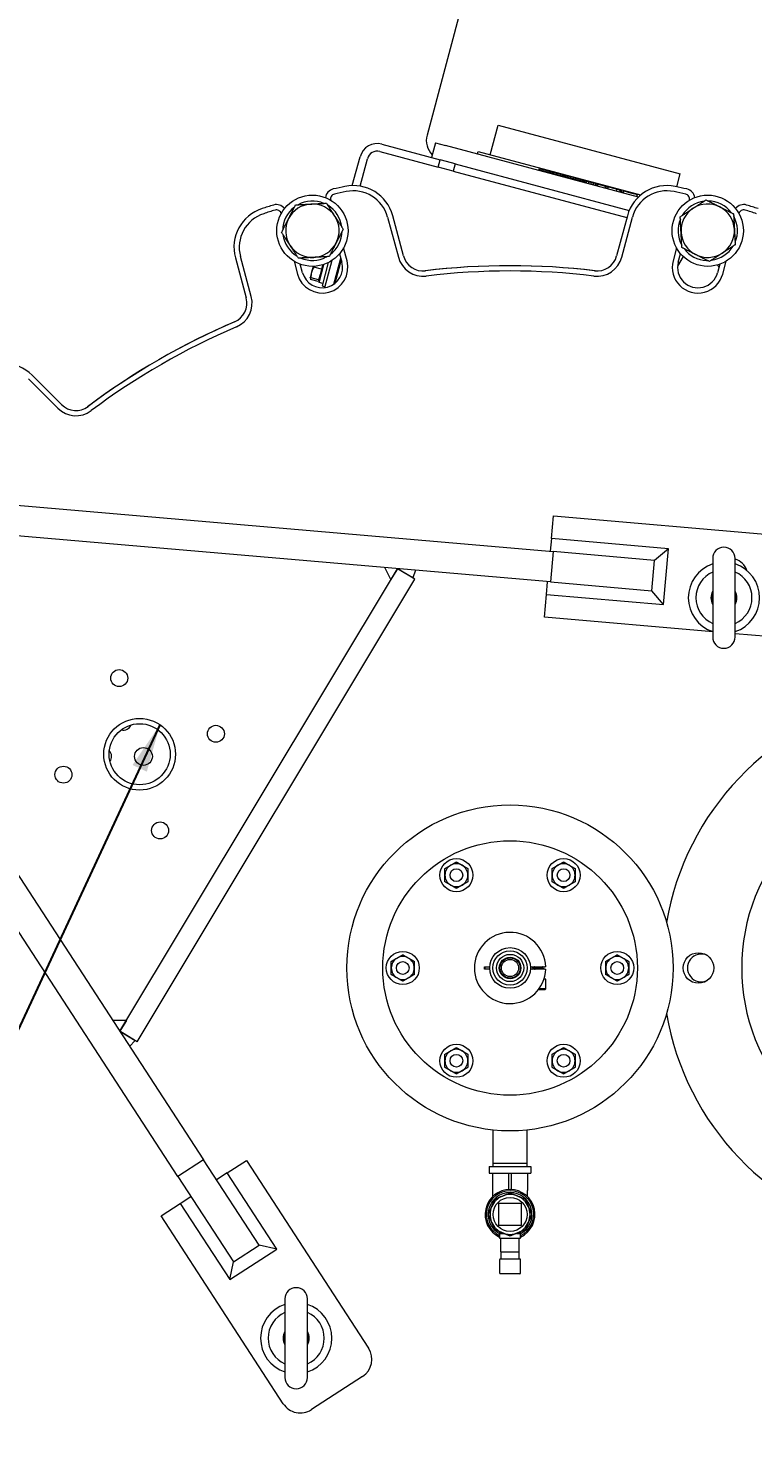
# Model space of a CAD drawing. Header units: inches. Extents: x 15 to 402, y 6 to 258.
# Drawn here: x 67.79 to 85.57, y 188.61 to 223.42 of the extents above; entities that cross this region are included whole.
import ezdxf

# ---------------------------------------------------------------- set-up
doc = ezdxf.new("R2010")
doc.units = ezdxf.units.IN
doc.header["$LTSCALE"] = 12
doc.header["$MEASUREMENT"] = 0
for name, color, linetype, lineweight in [('Dimension (ANSI)', 7, 'Continuous', 25), ('Symbol (ANSI)', 7, 'Continuous', 25), ('Visible', 7, 'Continuous', 18)]:
    doc.layers.add(name, color=color, linetype=linetype, lineweight=lineweight)
doc.styles.add('MEMCOR Medium', font='arial.ttf')
doc.dimstyles.new('Default (ANSI)', dxfattribs={"dimscale": 12, "dimtxt": 0.15, "dimasz": 0.098425, "dimexe": 0.125, "dimexo": 0.0625, "dimgap": 0.031496, "dimtad": 0, "dimtih": 1, "dimtoh": 1, "dimdec": 4, "dimrnd": 1e-08, "dimzin": 3, "dimdsep": 46, "dimlunit": 5, "dimtxsty": 'MEMCOR Medium', "dimcen": 0.09, "dimdle": 0.393701, "dimclrd": 256, "dimclre": 256, "dimclrt": 256, "dimadec": 0, "dimazin": 1, "dimtfac": 0.8, "dimtofl": 0, "dimtmove": 0, "dimatfit": 3, "dimfxl": 1, "dimfrac": 1, "dimtolj": 1, "dimtzin": 4, "dimlwd": -1, "dimlwe": -1, "dimarcsym": 0})
doc.dimstyles.new('Default (ANSI)$7', dxfattribs={"dimscale": 12, "dimtxt": 0.15, "dimasz": 0.098425, "dimexe": 0.125, "dimexo": 0.0625, "dimgap": 0.031496, "dimtad": 0, "dimtih": 1, "dimtoh": 1, "dimdec": 4, "dimrnd": 1e-08, "dimzin": 3, "dimdsep": 46, "dimlunit": 5, "dimtxsty": 'MEMCOR Medium', "dimcen": 0.09, "dimdle": 0.393701, "dimclrd": 256, "dimclre": 256, "dimclrt": 256, "dimadec": 0, "dimazin": 1, "dimtfac": 0.8, "dimtofl": 0, "dimtmove": 0, "dimatfit": 3, "dimfxl": 1, "dimfrac": 1, "dimtolj": 1, "dimtzin": 4, "dimlwd": -1, "dimlwe": -1, "dimarcsym": 0})

# ---------------------------------------------------------------- blocks, each defined once
blk = doc.blocks.new('*D25')
at = {"layer": 'Defpoints', "color": 0, "transparency": 16777216}
for p in [(86.719, 242.894), (62.656, 210.942)]:
    blk.add_point(p, dxfattribs=at)
at = {"layer": 'Dimension (ANSI)', "transparency": 16777216}
for p, q in [((91.29, 248.964), (87.429, 243.838)), ((92.877, 248.964), (91.29, 248.964))]:
    blk.add_line(p, q, dxfattribs=at)
blk.add_solid([(87.272, 243.956), (87.587, 243.719), (86.719, 242.894)], dxfattribs=at)
at = {"layer": 'Dimension (ANSI)', "transparency": 16777216, "char_height": 1.8, "attachment_point": 4, "style": 'MEMCOR Medium'}
for s, insert in [('\\A1; \\fArial|b0|i0;R40 in', (108.755, 250.261)), ('\\A1;[R1016.0 mm]{\\P\\fArial|b0|i0;RADIAL CLEARANCE REQUIRED}', (93.255, 246.096))]:
    blk.add_mtext(s, dxfattribs=dict(at, insert=insert))

msp = doc.modelspace()

# ---------------------------------------------------------------- linework, layer by layer
at = {"layer": 'Visible'}
for p, q in [((79.26109, 227.07812), (77.57877, 220.7996)), ((79.13225, 220.31864), (79.32637, 221.04308)), ((79.32637, 221.04308), (83.79377, 219.84605)), ((76.42214, 220.39776), (77.85495, 220.01384)), ((76.47067, 220.57888), (77.90348, 220.19495)), ((77.78789, 220.61415), (77.69084, 220.25193)), ((77.78789, 220.61415), (78.02938, 220.54945)), ((82.76777, 219.2798), (78.02938, 220.54945)), ((78.81422, 220.33915), (78.8304, 220.39952)), ((78.8304, 220.39952), (82.82323, 219.32965)), ((75.74505, 219.56119), (75.93484, 220.26952)), ((75.93559, 219.54786), (76.11596, 220.22099)), ((77.85495, 220.01384), (77.90348, 220.19495)), ((77.93232, 220.18723), (77.90348, 220.19495)), ((78.27053, 220.0966), (77.93232, 220.18723)), ((78.27053, 220.0966), (78.222, 219.91549)), ((78.27053, 220.0966), (82.54285, 218.95184)), ((78.222, 219.91549), (77.85495, 220.01384)), ((78.222, 219.91549), (82.48498, 218.77323)), ((80.32348, 219.93475), (80.32672, 219.94682)), ((80.32672, 219.94682), (80.33642, 219.98304)), ((81.4946, 219.63389), (80.32672, 219.94682)), ((80.33642, 219.98304), (80.59123, 219.91477)), ((80.58152, 219.87855), (80.59123, 219.91477)), ((80.60273, 219.87286), (80.61243, 219.90909)), ((80.61243, 219.90909), (80.68177, 219.89051)), ((80.67206, 219.85429), (80.68177, 219.89051)), ((80.68177, 219.89051), (80.7783, 219.86464)), ((80.76859, 219.82842), (80.7783, 219.86464)), ((80.7783, 219.86464), (80.8714, 219.8397)), ((80.8617, 219.80347), (80.8714, 219.8397)), ((80.90421, 219.79208), (80.91392, 219.8283)), ((80.91392, 219.8283), (81.11825, 219.77355)), ((81.10855, 219.73733), (81.11825, 219.77355)), ((81.15793, 219.7241), (81.16763, 219.76032)), ((81.16763, 219.76032), (81.24358, 219.73997)), ((81.23388, 219.70375), (81.24358, 219.73997)), ((81.24358, 219.73997), (81.2943, 219.72638)), ((81.2943, 219.72638), (81.34501, 219.71279)), ((81.33531, 219.67657), (81.34501, 219.71279)), ((81.34501, 219.71279), (81.42097, 219.69244)), ((81.41126, 219.65622), (81.42097, 219.69244)), ((81.43418, 219.65008), (81.44388, 219.6863)), ((81.44388, 219.6863), (81.50431, 219.67011)), ((83.70952, 219.53159), (83.79377, 219.84605)), ((81.49137, 219.62181), (81.50431, 219.67011)), ((81.50431, 219.67011), (81.55663, 219.65609)), ((81.54369, 219.60779), (81.55663, 219.65609)), ((81.55663, 219.65609), (81.61412, 219.64068)), ((81.60118, 219.59239), (81.61412, 219.64068)), ((81.61412, 219.64068), (81.67067, 219.62553)), ((81.65773, 219.57724), (81.67067, 219.62553)), ((81.67067, 219.62553), (81.72323, 219.61145)), ((81.71029, 219.56315), (81.72323, 219.61145)), ((81.7682, 219.56058), (81.71352, 219.57523)), ((81.72323, 219.61145), (81.7779, 219.5968)), ((81.76496, 219.5485), (81.7779, 219.5968)), ((81.7779, 219.5968), (81.96397, 219.54694)), ((81.95103, 219.49865), (81.96397, 219.54694)), ((82.0205, 219.49297), (81.95427, 219.51072)), ((81.96397, 219.54694), (82.03021, 219.52919)), ((82.01726, 219.4809), (82.03021, 219.52919)), ((82.03021, 219.52919), (82.15388, 219.49606)), ((82.15388, 219.49606), (82.24382, 219.47196)), ((82.23088, 219.42366), (82.24382, 219.47196)), ((82.24382, 219.47196), (82.3235, 219.45061)), ((82.31056, 219.40231), (82.3235, 219.45061)), ((82.37931, 219.39683), (82.3138, 219.41438)), ((82.3235, 219.45061), (82.35766, 219.44145)), ((82.34795, 219.40523), (82.35766, 219.44145)), ((82.37608, 219.38476), (82.37931, 219.39683)), ((82.39345, 219.3801), (82.4064, 219.4284)), ((82.4064, 219.4284), (82.57406, 219.38347)), ((82.57406, 219.38347), (82.74173, 219.33854)), ((82.72879, 219.29025), (82.74173, 219.33854)), ((75.21624, 219.20185), (75.21616, 219.20213)), ((82.80247, 219.31186), (82.80507, 219.32157)), ((82.80507, 219.32157), (82.81161, 219.31982)), ((84.01823, 219.20213), (84.01816, 219.20185)), ((73.9991, 218.87602), (73.99917, 218.87574)), ((76.61122, 218.78669), (76.87523, 217.80138)), ((77.00081, 217.83503), (76.73679, 218.82034)), ((82.4976, 218.82034), (82.23359, 217.83503)), ((82.35916, 217.80138), (82.62317, 218.78669)), ((85.23522, 218.87574), (85.2353, 218.87602)), ((75.61487, 217.71414), (75.53056, 218.02878)), ((83.70383, 218.02878), (83.61952, 217.71414)), ((72.87309, 217.78506), (73.1371, 216.79976)), ((73.26267, 216.8334), (72.99866, 217.81871)), ((74.3135, 217.70267), (74.3978, 217.38803)), ((74.52337, 217.42168), (74.46775, 217.62925)), ((74.92772, 217.18316), (75.04572, 217.62356)), ((75.01741, 217.6145), (74.98898, 217.50841)), ((75.15526, 217.66918), (75.00143, 217.09508)), ((75.07369, 217.05565), (75.2534, 217.72634)), ((75.10566, 217.80726), (75.10177, 217.81323)), ((75.29028, 217.13954), (75.46227, 217.78138)), ((75.32496, 217.16576), (75.4554, 217.65258)), ((75.41343, 217.59912), (75.43923, 217.59221)), ((75.43368, 217.88807), (75.4893, 217.6805)), ((75.4554, 217.65258), (75.47609, 217.72978)), ((83.86654, 217.8182), (83.72888, 217.57977)), ((83.74509, 217.6805), (83.80071, 217.88807)), ((84.44216, 217.72328), (84.44178, 217.73039)), ((84.76664, 217.62925), (84.71102, 217.42168)), ((84.83659, 217.38803), (84.9209, 217.70267)), ((74.74271, 217.43159), (74.70827, 217.30304)), ((74.70827, 217.30304), (74.70831, 217.30289)), ((74.70831, 217.30289), (74.72073, 217.25652)), ((74.90759, 217.20464), (74.72126, 217.25457)), ((74.91758, 217.24193), (74.73125, 217.29186)), ((74.78179, 217.57743), (74.74271, 217.43159)), ((74.98898, 217.50841), (74.80266, 217.55834)), ((74.91758, 217.24193), (74.90759, 217.20464)), ((74.95328, 217.37517), (74.91758, 217.24193)), ((74.91884, 217.24662), (74.94299, 217.24015)), ((74.98898, 217.50841), (74.95328, 217.37517)), ((75.31637, 217.2369), (75.34217, 217.22999)), ((75.01852, 217.15883), (74.92772, 217.18316)), ((75.00143, 217.09508), (75.07871, 217.07437)), ((67.79216, 214.81274), (68.51346, 214.09144)), ((68.60538, 214.18336), (67.88408, 214.90466)), ((64.98509, 211.93283), (80.67437, 210.57128)), ((80.63165, 210.88866), (80.68028, 211.44905)), ((80.68028, 211.44905), (86.15969, 210.97354)), ((80.60952, 209.82408), (65.17753, 211.16331)), ((80.63165, 210.88866), (80.60463, 210.57733)), ((83.50335, 210.63944), (80.63165, 210.88866)), ((83.50335, 210.63944), (83.16501, 210.35513)), ((83.38447, 209.26959), (83.50335, 210.63944)), ((80.67437, 210.57128), (80.60952, 209.82408)), ((83.16501, 210.35513), (80.67437, 210.57128)), ((83.10016, 209.60794), (83.16501, 210.35513)), ((84.59161, 210.40099), (84.59161, 208.47185)), ((85.14279, 208.47185), (85.14279, 210.40099)), ((70.03725, 198.78789), (76.85348, 210.15004)), ((76.69272, 209.88207), (76.54215, 210.17706)), ((76.85348, 210.15004), (76.69272, 209.88207)), ((77.2823, 209.89292), (76.85374, 210.15002)), ((77.23272, 209.92267), (76.85374, 210.15002)), ((77.29403, 210.11181), (77.23272, 209.92267)), ((70.46601, 198.53068), (77.2823, 209.89292)), ((80.51277, 209.51881), (80.53979, 209.83014)), ((80.60952, 209.82408), (83.10016, 209.60794)), ((83.38447, 209.26959), (83.10016, 209.60794)), ((80.46414, 208.95841), (80.51277, 209.51881)), ((80.51277, 209.51881), (83.38447, 209.26959)), ((84.59161, 208.60022), (80.46414, 208.95841)), ((63.64723, 208.61257), (72.09279, 195.62748)), ((85.94354, 208.4829), (85.14279, 208.55239)), ((71.46408, 195.21856), (62.87771, 208.42014)), ((78.9922, 200.31687), (78.9922, 200.36937)), ((78.9922, 200.36937), (79.11789, 200.36937)), ((79.11789, 200.31687), (78.9922, 200.31687)), ((80.11651, 200.36937), (80.46679, 200.36937)), ((80.46679, 200.31687), (80.11651, 200.31687)), ((80.1797, 200.34812), (80.1797, 200.35258)), ((80.20289, 200.36623), (80.20289, 200.36937)), ((80.20289, 200.33052), (80.20289, 200.33473)), ((80.4065, 200.34812), (80.4065, 200.35233)), ((80.4297, 200.36598), (80.4297, 200.36937)), ((80.4297, 200.33026), (80.4297, 200.33473)), ((80.4918, 200.36937), (80.46679, 200.36937)), ((80.46679, 200.31687), (80.4918, 200.31687)), ((80.4922, 200.06687), (80.44744, 200.06687)), ((80.4922, 199.82687), (80.4922, 200.06687)), ((80.31626, 199.81687), (80.4822, 199.81687)), ((80.4922, 199.82687), (80.32367, 199.82687)), ((80.4822, 199.81687), (80.4922, 199.82687)), ((70.19801, 199.05587), (69.86686, 199.04986)), ((70.19801, 199.05587), (70.03725, 198.78789)), ((70.46601, 198.53068), (70.03725, 198.78789)), ((70.03725, 198.78789), (70.41622, 198.56054)), ((70.27821, 198.41742), (70.41622, 198.56054)), ((79.19854, 195.53847), (79.19854, 196.36119)), ((80.03585, 195.53847), (80.03585, 196.36149)), ((72.09279, 195.62748), (71.46408, 195.21856)), ((73.45586, 193.53176), (72.09279, 195.62748)), ((72.67372, 195.30747), (72.41175, 195.13708)), ((72.67372, 195.30747), (73.14525, 195.61416)), ((73.88821, 193.44018), (72.67372, 195.30747)), ((73.14525, 195.61416), (76.144, 191.00357)), ((79.1046, 195.47036), (80.12979, 195.47036)), ((79.1046, 195.47036), (79.1046, 195.2995)), ((80.03585, 195.53847), (79.19854, 195.53847)), ((79.20067, 195.47036), (79.19854, 195.53847)), ((80.03372, 195.47036), (80.03585, 195.53847)), ((80.12979, 195.47036), (80.12979, 195.2995)), ((71.46408, 195.21856), (72.82714, 193.12284)), ((79.1046, 195.2995), (79.57783, 195.2995)), ((79.19003, 195.2995), (79.19003, 194.87981)), ((79.57783, 195.30101), (79.57783, 194.90049)), ((79.65657, 194.90049), (79.65657, 195.30101)), ((79.65657, 195.2995), (80.12979, 195.2995)), ((80.04436, 195.2995), (80.04436, 194.87981)), ((71.52107, 194.55778), (71.78303, 194.72816)), ((79.19003, 194.87981), (79.19003, 194.72822)), ((80.04436, 194.72822), (80.04436, 194.87981)), ((71.04953, 194.25109), (71.52107, 194.55778)), ((71.52107, 194.55778), (72.73556, 192.69049)), ((79.34161, 194.01367), (79.34161, 194.56485)), ((79.34161, 194.56485), (79.89279, 194.56485)), ((79.89279, 194.56485), (79.89279, 194.01367)), ((74.04828, 189.6405), (71.04953, 194.25109)), ((79.89279, 194.01367), (79.34161, 194.01367)), ((79.35707, 193.86664), (79.35707, 193.82376)), ((79.35707, 193.82376), (79.35707, 193.70739)), ((79.35707, 193.82376), (79.46058, 193.82376)), ((79.35707, 193.70739), (79.87733, 193.70739)), ((79.391, 193.37485), (79.391, 193.70739)), ((79.77381, 193.82376), (79.87733, 193.82376)), ((79.8434, 193.37485), (79.8434, 193.70739)), ((79.87733, 193.82376), (79.87733, 193.86664)), ((79.87733, 193.70739), (79.87733, 193.82376)), ((72.73556, 192.69049), (73.88821, 193.44018)), ((72.82714, 193.12284), (73.45586, 193.53176)), ((73.88821, 193.44018), (73.45586, 193.53176)), ((79.391, 193.37485), (79.8434, 193.37485)), ((79.391, 193.37485), (79.391, 193.19416)), ((79.8434, 193.19416), (79.8434, 193.37485)), ((72.73556, 192.69049), (72.82714, 193.12284)), ((79.35707, 193.17328), (79.35707, 192.93299)), ((79.35707, 192.93299), (79.35707, 192.85111)), ((79.85645, 193.19416), (79.37795, 193.19416)), ((79.87733, 192.93299), (79.87733, 193.17328)), ((79.87733, 192.85111), (79.87733, 192.93299)), ((79.85645, 192.83023), (79.37795, 192.83023)), ((74.09161, 192.21439), (74.09161, 190.28525)), ((74.64279, 190.28525), (74.64279, 192.21439)), ((75.99747, 190.31181), (74.74004, 189.49397))]:
    msp.add_line(p, q, dxfattribs=at)
for centre, radius in [((62.65597, 210.94167), 40), ((74.76487, 218.45226), 0.875), ((84.46953, 218.45226), 0.875), ((70.0225, 207.46462), 0.2085), ((70.5239, 205.59312), 0.88), ((70.5239, 205.59312), 0.75), ((72.3954, 206.09462), 0.2085), ((70.6172, 205.53912), 0.21875), ((68.6525, 205.09162), 0.2085), ((79.61579, 200.34312), 4.00373), ((71.0254, 203.72162), 0.2085), ((79.6172, 200.34312), 3.125), ((78.29954, 202.62293), 0.406), ((80.93204, 202.62293), 0.406), ((78.29954, 202.62293), 0.15625), ((80.93204, 202.62293), 0.15625), ((76.98329, 200.34312), 0.406), ((79.6172, 200.34312), 0.5), ((79.6172, 200.34312), 0.42), ((79.6172, 200.34312), 0.335), ((79.6172, 200.34312), 0.26562), ((79.6172, 200.34312), 0.25), ((79.6172, 200.34312), 0.21094), ((82.24829, 200.34312), 0.406), ((84.2422, 200.34312), 0.375), ((76.98329, 200.34312), 0.15625), ((82.24829, 200.34312), 0.15625), ((78.29954, 198.06331), 0.406), ((80.93204, 198.06331), 0.406), ((78.29954, 198.06331), 0.15625), ((80.93204, 198.06331), 0.15625), ((79.6172, 194.28926), 0.41865)]:
    msp.add_circle(centre, radius, dxfattribs=at)
for centre, radius, start, end in [((78.06173, 220.67019), 0.5, 165, 225), ((76.35744, 220.15628), 0.4375, 75, 165), ((76.35744, 220.15628), 0.25, 75, 165), ((75.33208, 219.23319), 0.25, 102.780972, 172.261312), ((75.33208, 219.23319), 0.12, 102.780972, 195), ((79.6172, 200.34312), 19.62, 101.921409, 102.780972), ((79.6172, 200.34312), 19.49, 101.921409, 102.780972), ((75.77087, 218.56152), 1, 15, 101.921409), ((75.77087, 218.56152), 0.87, 15, 101.921409), ((83.46353, 218.56152), 1, 78.078591, 165), ((83.46353, 218.56152), 0.87, 78.078591, 165), ((79.6172, 200.34312), 19.49, 77.219028, 78.078591), ((79.6172, 200.34312), 19.62, 77.219028, 78.078591), ((83.90232, 219.23319), 0.12, 345, 77.219028), ((83.90232, 219.23319), 0.25, 7.738688, 77.219028), ((73.83902, 218.04388), 1, 108.078591, 195), ((79.6172, 200.34312), 19.62, 107.219028, 108.078591), ((73.88319, 218.84496), 0.25, 37.738688, 107.219028), ((74.76487, 218.45226), 0.7295, 127.099296, 178.981014), ((74.76487, 218.45226), 0.656, 93.040155, 153.040155), ((74.76487, 218.45226), 0.7295, 67.099296, 118.981014), ((74.76487, 218.45226), 0.656, 33.040155, 93.040155), ((74.76487, 218.45226), 0.7295, 7.099296, 58.981014), ((84.46953, 218.45226), 0.656, 123.040155, 183.040155), ((84.46953, 218.45226), 0.7295, 97.099296, 148.981014), ((84.46953, 218.45226), 0.656, 63.040155, 123.040155), ((84.46953, 218.45226), 0.7295, 37.099296, 88.981014), ((84.46953, 218.45226), 0.656, 3.040155, 63.040155), ((85.35121, 218.84496), 0.25, 72.780972, 142.261312), ((79.6172, 200.34312), 19.62, 71.921409, 72.780972), ((73.83902, 218.04388), 0.87, 108.078591, 195), ((79.6172, 200.34312), 19.49, 107.219028, 108.078591), ((73.88319, 218.84496), 0.12, 15, 107.219028), ((74.76487, 218.45226), 0.656, 153.040155, 213.040155), ((74.76487, 218.45226), 0.656, 333.040155, 33.040155), ((84.46953, 218.45226), 0.7295, 157.099296, 208.981014), ((84.46953, 218.45226), 0.7295, 337.099296, 28.981014), ((85.35121, 218.84496), 0.12, 72.780972, 165), ((79.6172, 200.34312), 19.49, 71.921409, 72.780972), ((74.76487, 218.45226), 0.7295, 187.099296, 238.981014), ((74.76487, 218.45226), 0.7295, 307.099296, 358.981014), ((84.46953, 218.45226), 0.656, 183.040155, 243.040155), ((84.46953, 218.45226), 0.656, 303.040155, 3.040155), ((74.76487, 218.45226), 0.656, 213.040155, 273.040155), ((74.76487, 218.45226), 0.656, 273.040155, 333.040155), ((84.46953, 218.45226), 0.7295, 217.099296, 267.850081), ((84.46953, 218.45226), 0.7295, 277.099296, 328.981014), ((75.00634, 217.55109), 0.63, 195, 15), ((74.76487, 218.45226), 0.7295, 247.099296, 297.850081), ((75.00634, 217.55109), 0.5, 195, 15), ((74.76487, 218.45226), 0.7295, 297.850081, 298.981014), ((77.48377, 217.96444), 0.63, 195, 276.90325), ((77.48377, 217.96444), 0.5, 195, 276.90325), ((79.6172, 200.34312), 17.25021, 83.049065, 96.950935), ((79.6172, 200.34312), 17.25, 83.09675, 96.90325), ((81.75063, 217.96444), 0.63, 263.09675, 345), ((81.75063, 217.96444), 0.5, 263.09675, 345), ((84.22806, 217.55109), 0.63, 165, 345), ((84.22806, 217.55109), 0.5, 165, 345), ((84.46953, 218.45226), 0.656, 243.040155, 303.040155), ((84.46953, 218.45226), 0.7295, 267.850081, 268.981014), ((84.98499, 217.75541), 0.315, 207.54617, 220.535087), ((79.6172, 200.34312), 17.12, 83.09675, 96.90325), ((72.65414, 216.67035), 0.5, 293.09675, 15), ((72.65414, 216.67035), 0.63, 293.09675, 15), ((79.6172, 200.34312), 17.25021, 113.049065, 126.950935), ((79.6172, 200.34312), 17.25, 113.09675, 126.90325), ((79.6172, 200.34312), 17.12, 113.09675, 126.90325), ((67.17698, 214.19755), 1, 45, 131.921409), ((68.95893, 214.53692), 0.5, 225, 306.90325), ((68.95893, 214.53692), 0.63, 225, 306.90325), ((84.8672, 210.40099), 0.27559, 0, 180), ((85.01851, 209.96843), 0.435, 18.320445, 73.400134), ((84.8672, 209.43642), 0.875, 108.358437, 251.641563), ((84.8672, 209.43642), 0.68898, 113.578178, 246.421822), ((84.8672, 209.43642), 0.875, 288.358437, 71.641563), ((84.8672, 209.43642), 0.68898, 293.578178, 66.421822), ((84.8672, 209.43642), 0.31947, 149.616707, 210.383293), ((84.8672, 209.43642), 0.3125, 151.871172, 208.128828), ((84.8672, 209.43642), 0.31947, 329.616707, 30.383293), ((84.8672, 209.43642), 0.3125, 331.871172, 28.128828), ((84.8672, 209.43642), 0.3, 156.727362, 203.272638), ((84.8672, 209.43642), 0.3, 336.727362, 23.272638), ((84.8672, 208.47185), 0.27559, 180, 0), ((90.1172, 200.34312), 6.75, 33.69286, 170.469503), ((70.1172, 206.40512), 0.21875, 257.909376, 335.299728), ((69.6172, 205.53912), 0.21875, 324.764108, 42.052527), ((90.1172, 200.34312), 4.8125, 49.616836, 310.383164), ((78.29954, 202.62293), 0.2815, 120, 180), ((78.29954, 202.62293), 0.2815, 180, 240), ((78.29954, 202.62293), 0.2815, 60, 120), ((78.29954, 202.62293), 0.2815, 0, 60), ((78.29954, 202.62293), 0.2815, 300, 0), ((80.93204, 202.62293), 0.2815, 120, 180), ((80.93204, 202.62293), 0.2815, 180, 240), ((80.93204, 202.62293), 0.2815, 60, 120), ((80.93204, 202.62293), 0.2815, 0, 60), ((80.93204, 202.62293), 0.2815, 300, 0), ((78.29954, 202.62293), 0.2815, 240, 300), ((80.93204, 202.62293), 0.2815, 240, 300), ((79.6172, 200.34312), 0.875, 1.719131, 358.280869), ((76.98329, 200.34312), 0.2815, 120, 180), ((76.98329, 200.34312), 0.2815, 60, 120), ((76.98329, 200.34312), 0.2815, 0, 60), ((82.24829, 200.34312), 0.2815, 120, 180), ((82.24829, 200.34312), 0.2815, 60, 120), ((82.24829, 200.34312), 0.2815, 0, 60), ((84.3101, 200.34312), 0.3405, 64.269761, 295.730239), ((76.98329, 200.34312), 0.2815, 180, 240), ((76.98329, 200.34312), 0.2815, 300, 0), ((79.6172, 200.34312), 0.6225, 177.583196, 182.416804), ((79.6172, 200.34312), 0.61775, 177.564602, 182.435398), ((82.24829, 200.34312), 0.2815, 180, 240), ((82.24829, 200.34312), 0.2815, 300, 0), ((76.98329, 200.34312), 0.2815, 240, 300), ((82.24829, 200.34312), 0.2815, 240, 300), ((90.1172, 200.34312), 6.75, 189.530497, 326.30714), ((78.29954, 198.06331), 0.2815, 120, 180), ((78.29954, 198.06331), 0.2815, 60, 120), ((78.29954, 198.06331), 0.2815, 0, 60), ((80.93204, 198.06331), 0.2815, 120, 180), ((80.93204, 198.06331), 0.2815, 60, 120), ((80.93204, 198.06331), 0.2815, 0, 60), ((78.29954, 198.06331), 0.2815, 180, 240), ((78.29954, 198.06331), 0.2815, 240, 300), ((78.29954, 198.06331), 0.2815, 300, 0), ((80.93204, 198.06331), 0.2815, 180, 240), ((80.93204, 198.06331), 0.2815, 240, 300), ((80.93204, 198.06331), 0.2815, 300, 0), ((79.6172, 195.8121), 0.5126, 265.595064, 274.404936), ((79.6172, 194.28926), 0.6125, 295.131805, 244.868195), ((79.6172, 194.28926), 0.58187, 296.554878, 243.445122), ((79.6172, 194.28926), 0.53823, 298.901314, 241.098686), ((79.6172, 194.28926), 0.49, 112.5, 157.5), ((79.6172, 194.28926), 0.49, 67.5, 112.5), ((79.6172, 194.28926), 0.49, 22.5, 67.5), ((79.6172, 194.28926), 0.49, 157.5, 202.5), ((79.6172, 194.28926), 0.49, 337.5, 22.5), ((79.6172, 194.28926), 0.49, 202.5, 247.5), ((79.6172, 194.28926), 0.49, 292.5, 337.5), ((79.6172, 194.28926), 0.49, 247.5, 292.5), ((79.37795, 193.17328), 0.02088, 90, 180), ((79.85645, 193.17328), 0.02088, 0, 90), ((79.37795, 192.85111), 0.02088, 180, 270), ((79.85645, 192.85111), 0.02088, 270, 0), ((74.3672, 192.21439), 0.27559, 0, 180), ((74.3672, 191.24982), 0.875, 108.358437, 251.641563), ((74.3672, 191.24982), 0.68898, 113.578178, 246.421822), ((74.3672, 191.24982), 0.875, 288.358437, 71.641563), ((74.3672, 191.24982), 0.68898, 293.578178, 66.421822), ((74.3672, 191.24982), 0.31947, 149.616707, 210.383293), ((74.3672, 191.24982), 0.3125, 151.871172, 208.128828), ((74.3672, 191.24982), 0.3, 156.727362, 203.272638), ((74.3672, 191.24982), 0.31947, 329.616707, 30.383293), ((74.3672, 191.24982), 0.3125, 331.871172, 28.128828), ((74.3672, 191.24982), 0.3, 336.727362, 23.272638), ((75.72485, 190.73096), 0.5, 303.040155, 33.040155), ((74.3672, 190.28525), 0.27559, 180, 0), ((74.46742, 189.91312), 0.5, 213.040155, 303.040155)]:
    msp.add_arc(centre, radius, start, end, dxfattribs=at)
for points, weights in [([(74.18016, 218.74967), (74.25985, 218.90634), (74.35187, 219.08725)], [1, 1.0379548493, 1]), ([(74.35187, 219.08725), (74.55455, 219.09802), (74.73007, 219.10734)], [1, 1.0379548493, 1]), ([(74.73007, 219.10734), (74.9056, 219.11666), (75.10828, 219.12743)], [1, 1.0379548493, 1]), ([(75.10828, 219.12743), (75.21895, 218.95728), (75.31478, 218.80993)], [1, 1.0379548493, 1]), ([(83.79436, 218.79568), (83.96451, 218.90634), (84.11186, 219.00218)], [1, 1.0379548493, 1]), ([(84.11186, 219.00218), (84.25921, 219.09802), (84.42935, 219.20868)], [1, 1.0379548493, 1]), ([(84.42935, 219.20868), (84.61026, 219.11666), (84.76693, 219.03697)], [1, 1.0379548493, 1]), ([(84.76693, 219.03697), (84.92361, 218.95728), (85.10452, 218.86526)], [1, 1.0379548493, 1]), ([(74.00845, 218.41209), (74.10047, 218.593), (74.18016, 218.74967)], [1, 1.0379548493, 1]), ([(75.31478, 218.80993), (75.41062, 218.66258), (75.52128, 218.49244)], [1, 1.0379548493, 1]), ([(83.81445, 218.41747), (83.80513, 218.593), (83.79436, 218.79568)], [1, 1.0379548493, 1]), ([(85.10452, 218.86526), (85.11528, 218.66258), (85.1246, 218.48705)], [1, 1.0379548493, 1]), ([(74.21495, 218.09459), (74.11911, 218.24194), (74.00845, 218.41209)], [1, 1.0379548493, 1]), ([(75.52128, 218.49244), (75.42927, 218.31153), (75.34958, 218.15485)], [1, 1.0379548493, 1]), ([(83.83454, 218.03926), (83.82377, 218.24194), (83.81445, 218.41747)], [1, 1.0379548493, 1]), ([(85.1246, 218.48705), (85.13393, 218.31153), (85.14469, 218.10884)], [1, 1.0379548493, 1]), ([(74.42145, 217.7771), (74.31079, 217.94724), (74.21495, 218.09459)], [1, 1.0379548493, 1]), ([(75.34958, 218.15485), (75.26988, 217.99818), (75.17787, 217.81727)], [1, 1.0379548493, 1]), ([(84.17212, 217.86755), (84.01545, 217.94724), (83.83454, 218.03926)], [1, 1.0379548493, 1]), ([(85.14469, 218.10884), (84.97455, 217.99818), (84.8272, 217.90234)], [1, 1.0379548493, 1]), ([(74.79966, 217.79719), (74.62413, 217.78786), (74.42145, 217.7771)], [1, 1.0379548493, 1]), ([(75.17787, 217.81727), (74.97519, 217.80651), (74.79966, 217.79719)], [1, 1.0379548493, 1]), ([(84.5097, 217.69584), (84.32879, 217.78786), (84.17212, 217.86755)], [1, 1.0379548493, 1]), ([(84.8272, 217.90234), (84.67985, 217.80651), (84.5097, 217.69584)], [1, 1.0379548493, 1]), ([(74.73125, 217.29186), (74.70896, 217.30045), (74.70831, 217.30289)], [1, 1.03585270176, 1.00397143819]), ([(74.71409, 217.29903), (74.715, 217.27862), (74.72126, 217.25457)], [1.01894615239, 1.01820705657, 1]), ([(74.72126, 217.25457), (74.72099, 217.25555), (74.72073, 217.25652)], [1, 1.00074745865, 1.00146547735]), ([(74.74271, 217.43159), (74.72614, 217.36976), (74.73125, 217.29186)], [1, 1.0379548493, 1]), ([(74.80266, 217.55834), (74.75928, 217.49343), (74.74271, 217.43159)], [1, 1.0379548493, 1]), ([(74.80187, 217.57804), (74.8021, 217.56839), (74.80266, 217.55834)], [1.00806620258, 1.00458760551, 1]), ([(78.01804, 202.78546), (78.09347, 202.829), (78.15879, 202.86672)], [1, 1.0379548493, 1]), ([(78.01804, 202.62293), (78.01804, 202.69836), (78.01804, 202.78546)], [1, 1.0379548493, 1]), ([(78.01804, 202.46041), (78.01804, 202.5475), (78.01804, 202.62293)], [1, 1.0379548493, 1]), ([(78.15879, 202.86672), (78.22411, 202.90443), (78.29954, 202.94798)], [1, 1.0379548493, 1]), ([(78.29954, 202.94798), (78.37497, 202.90443), (78.44029, 202.86672)], [1, 1.0379548493, 1]), ([(78.44029, 202.86672), (78.50561, 202.829), (78.58104, 202.78546)], [1, 1.0379548493, 1]), ([(78.58104, 202.78546), (78.58104, 202.69836), (78.58104, 202.62293)], [1, 1.0379548493, 1]), ([(78.58104, 202.62293), (78.58104, 202.5475), (78.58104, 202.46041)], [1, 1.0379548493, 1]), ([(80.65054, 202.78546), (80.72597, 202.829), (80.79129, 202.86672)], [1, 1.0379548493, 1]), ([(80.65054, 202.62293), (80.65054, 202.69836), (80.65054, 202.78546)], [1, 1.0379548493, 1]), ([(80.65054, 202.46041), (80.65054, 202.5475), (80.65054, 202.62293)], [1, 1.0379548493, 1]), ([(80.79129, 202.86672), (80.85661, 202.90443), (80.93204, 202.94798)], [1, 1.0379548493, 1]), ([(80.93204, 202.94798), (81.00747, 202.90443), (81.07279, 202.86672)], [1, 1.0379548493, 1]), ([(81.07279, 202.86672), (81.13811, 202.829), (81.21354, 202.78546)], [1, 1.0379548493, 1]), ([(81.21354, 202.78546), (81.21354, 202.69836), (81.21354, 202.62293)], [1, 1.0379548493, 1]), ([(81.21354, 202.62293), (81.21354, 202.5475), (81.21354, 202.46041)], [1, 1.0379548493, 1]), ([(78.15879, 202.37914), (78.09347, 202.41686), (78.01804, 202.46041)], [1, 1.0379548493, 1]), ([(78.29954, 202.29788), (78.22411, 202.34143), (78.15879, 202.37914)], [1, 1.0379548493, 1]), ([(78.44029, 202.37914), (78.37497, 202.34143), (78.29954, 202.29788)], [1, 1.0379548493, 1]), ([(78.58104, 202.46041), (78.50561, 202.41686), (78.44029, 202.37914)], [1, 1.0379548493, 1]), ([(80.79129, 202.37914), (80.72597, 202.41686), (80.65054, 202.46041)], [1, 1.0379548493, 1]), ([(80.93204, 202.29788), (80.85661, 202.34143), (80.79129, 202.37914)], [1, 1.0379548493, 1]), ([(81.07279, 202.37914), (81.00747, 202.34143), (80.93204, 202.29788)], [1, 1.0379548493, 1]), ([(81.21354, 202.46041), (81.13811, 202.41686), (81.07279, 202.37914)], [1, 1.0379548493, 1]), ([(76.70179, 200.50564), (76.77722, 200.54919), (76.84254, 200.58691)], [1, 1.0379548493, 1]), ([(76.84254, 200.58691), (76.90786, 200.62462), (76.98329, 200.66817)], [1, 1.0379548493, 1]), ([(76.98329, 200.66817), (77.05872, 200.62462), (77.12404, 200.58691)], [1, 1.0379548493, 1]), ([(77.12404, 200.58691), (77.18936, 200.54919), (77.26479, 200.50564)], [1, 1.0379548493, 1]), ([(81.96679, 200.50564), (82.04222, 200.54919), (82.10754, 200.58691)], [1, 1.0379548493, 1]), ([(82.10754, 200.58691), (82.17286, 200.62462), (82.24829, 200.66817)], [1, 1.0379548493, 1]), ([(82.24829, 200.66817), (82.32372, 200.62462), (82.38904, 200.58691)], [1, 1.0379548493, 1]), ([(82.38904, 200.58691), (82.45436, 200.54919), (82.52979, 200.50564)], [1, 1.0379548493, 1]), ([(76.70179, 200.34312), (76.70179, 200.41855), (76.70179, 200.50564)], [1, 1.0379548493, 1]), ([(76.70179, 200.1806), (76.70179, 200.26769), (76.70179, 200.34312)], [1, 1.0379548493, 1]), ([(76.84254, 200.09933), (76.77722, 200.13705), (76.70179, 200.1806)], [1, 1.0379548493, 1]), ([(77.26479, 200.1806), (77.18936, 200.13705), (77.12404, 200.09933)], [1, 1.0379548493, 1]), ([(77.26479, 200.50564), (77.26479, 200.41855), (77.26479, 200.34312)], [1, 1.0379548493, 1]), ([(77.26479, 200.34312), (77.26479, 200.26769), (77.26479, 200.1806)], [1, 1.0379548493, 1]), ([(80.22028, 200.36937), (80.2058, 200.36791), (80.20335, 200.3665)], [0.971656120033, 0.947421304339, 0.983633679554]), ([(81.96679, 200.34312), (81.96679, 200.41855), (81.96679, 200.50564)], [1, 1.0379548493, 1]), ([(81.96679, 200.1806), (81.96679, 200.26769), (81.96679, 200.34312)], [1, 1.0379548493, 1]), ([(82.10754, 200.09933), (82.04222, 200.13705), (81.96679, 200.1806)], [1, 1.0379548493, 1]), ([(82.52979, 200.1806), (82.45436, 200.13705), (82.38904, 200.09933)], [1, 1.0379548493, 1]), ([(82.52979, 200.50564), (82.52979, 200.41855), (82.52979, 200.34312)], [1, 1.0379548493, 1]), ([(82.52979, 200.34312), (82.52979, 200.26769), (82.52979, 200.1806)], [1, 1.0379548493, 1]), ([(76.98329, 200.01807), (76.90786, 200.06162), (76.84254, 200.09933)], [1, 1.0379548493, 1]), ([(77.12404, 200.09933), (77.05872, 200.06162), (76.98329, 200.01807)], [1, 1.0379548493, 1]), ([(82.24829, 200.01807), (82.17286, 200.06162), (82.10754, 200.09933)], [1, 1.0379548493, 1]), ([(82.38904, 200.09933), (82.32372, 200.06162), (82.24829, 200.01807)], [1, 1.0379548493, 1]), ([(78.01804, 198.22583), (78.09347, 198.26938), (78.15879, 198.30709)], [1, 1.0379548493, 1]), ([(78.01804, 198.06331), (78.01804, 198.13873), (78.01804, 198.22583)], [1, 1.0379548493, 1]), ([(78.15879, 198.30709), (78.22411, 198.34481), (78.29954, 198.38836)], [1, 1.0379548493, 1]), ([(78.29954, 198.38836), (78.37497, 198.34481), (78.44029, 198.30709)], [1, 1.0379548493, 1]), ([(78.44029, 198.30709), (78.50561, 198.26938), (78.58104, 198.22583)], [1, 1.0379548493, 1]), ([(78.58104, 198.22583), (78.58104, 198.13873), (78.58104, 198.06331)], [1, 1.0379548493, 1]), ([(80.65054, 198.22583), (80.72597, 198.26938), (80.79129, 198.30709)], [1, 1.0379548493, 1]), ([(80.65054, 198.06331), (80.65054, 198.13873), (80.65054, 198.22583)], [1, 1.0379548493, 1]), ([(80.79129, 198.30709), (80.85661, 198.34481), (80.93204, 198.38836)], [1, 1.0379548493, 1]), ([(80.93204, 198.38836), (81.00747, 198.34481), (81.07279, 198.30709)], [1, 1.0379548493, 1]), ([(81.07279, 198.30709), (81.13811, 198.26938), (81.21354, 198.22583)], [1, 1.0379548493, 1]), ([(81.21354, 198.22583), (81.21354, 198.13873), (81.21354, 198.06331)], [1, 1.0379548493, 1]), ([(78.01804, 197.90078), (78.01804, 197.98788), (78.01804, 198.06331)], [1, 1.0379548493, 1]), ([(78.15879, 197.81952), (78.09347, 197.85723), (78.01804, 197.90078)], [1, 1.0379548493, 1]), ([(78.29954, 197.73826), (78.22411, 197.78181), (78.15879, 197.81952)], [1, 1.0379548493, 1]), ([(78.44029, 197.81952), (78.37497, 197.78181), (78.29954, 197.73826)], [1, 1.0379548493, 1]), ([(78.58104, 197.90078), (78.50561, 197.85723), (78.44029, 197.81952)], [1, 1.0379548493, 1]), ([(78.58104, 198.06331), (78.58104, 197.98788), (78.58104, 197.90078)], [1, 1.0379548493, 1]), ([(80.65054, 197.90078), (80.65054, 197.98788), (80.65054, 198.06331)], [1, 1.0379548493, 1]), ([(80.79129, 197.81952), (80.72597, 197.85723), (80.65054, 197.90078)], [1, 1.0379548493, 1]), ([(80.93204, 197.73826), (80.85661, 197.78181), (80.79129, 197.81952)], [1, 1.0379548493, 1]), ([(81.07279, 197.81952), (81.00747, 197.78181), (80.93204, 197.73826)], [1, 1.0379548493, 1]), ([(81.21354, 197.90078), (81.13811, 197.85723), (81.07279, 197.81952)], [1, 1.0379548493, 1]), ([(81.21354, 198.06331), (81.21354, 197.98788), (81.21354, 197.90078)], [1, 1.0379548493, 1]), ([(79.1645, 194.47678), (79.20179, 194.56682), (79.24217, 194.66429)], [1, 1.0562990584, 1.07162109099]), ([(79.24217, 194.66429), (79.33963, 194.70466), (79.42968, 194.74196)], [1.07162109099, 1.0562990584, 1]), ([(79.42968, 194.74196), (79.51973, 194.77926), (79.6172, 194.81963)], [1, 1.0562990584, 1.07162109099]), ([(79.6172, 194.81963), (79.71466, 194.77926), (79.80471, 194.74196)], [1.07162109099, 1.0562990584, 1]), ([(79.80471, 194.74196), (79.89476, 194.70466), (79.99223, 194.66429)], [1, 1.0562990584, 1.07162109099]), ([(79.99223, 194.66429), (80.0326, 194.56682), (80.0699, 194.47678)], [1.07162109099, 1.0562990584, 1]), ([(79.08682, 194.28926), (79.1272, 194.38673), (79.1645, 194.47678)], [1.07162109099, 1.0562990584, 1]), ([(79.1645, 194.10175), (79.1272, 194.19179), (79.08682, 194.28926)], [1, 1.0562990584, 1.07162109099]), ([(80.0699, 194.47678), (80.1072, 194.38673), (80.14757, 194.28926)], [1, 1.0562990584, 1.07162109099]), ([(80.14757, 194.28926), (80.1072, 194.19179), (80.0699, 194.10175)], [1.07162109099, 1.0562990584, 1]), ([(79.24217, 193.91423), (79.20179, 194.0117), (79.1645, 194.10175)], [1.07162109099, 1.0562990584, 1]), ([(79.42968, 193.83656), (79.33963, 193.87386), (79.24217, 193.91423)], [1, 1.0562990584, 1.07162109099]), ([(79.99223, 193.91423), (79.89476, 193.87386), (79.80471, 193.83656)], [1.07162109099, 1.0562990584, 1]), ([(80.0699, 194.10175), (80.0326, 194.0117), (79.99223, 193.91423)], [1, 1.0562990584, 1.07162109099]), ([(79.6172, 193.75889), (79.51973, 193.79926), (79.42968, 193.83656)], [1.07162109099, 1.0562990584, 1]), ([(79.80471, 193.83656), (79.71466, 193.79926), (79.6172, 193.75889)], [1, 1.0562990584, 1.07162109099])]:
    msp.add_rational_spline(points, weights, degree=2, dxfattribs=at)
for points, knots in [([(80.18006, 200.34769), (80.17945, 200.34805), (80.17961, 200.3484), (80.18246, 200.3495), (80.18762, 200.35028), (80.20355, 200.35179), (80.21399, 200.35247), (80.23938, 200.35393), (80.25421, 200.3547), (80.28549, 200.35621), (80.30158, 200.3569), (80.33396, 200.35835), (80.34993, 200.35913), (80.37852, 200.36064), (80.39098, 200.36133), (80.41169, 200.36278), (80.41958, 200.36356), (80.42791, 200.36489), (80.4297, 200.36543), (80.4297, 200.36597)], [15.66358312, 15.66358312, 15.66358312, 15.66358312, 15.7245384, 15.7245384, 15.84945258, 15.84945258, 15.97043535, 15.97043535, 16.09544626, 16.09544626, 16.21642927, 16.21642927, 16.34153563, 16.34153563, 16.46252605, 16.46252605, 16.58772652, 16.58772652, 16.68036903, 16.68036903, 16.68036903, 16.68036903]), ([(80.42739, 200.36937), (80.42508, 200.36882), (80.42105, 200.36825), (80.40797, 200.36694), (80.39788, 200.36625), (80.37306, 200.3648), (80.35841, 200.36402), (80.32735, 200.36251), (80.3113, 200.36181), (80.27879, 200.36037), (80.26265, 200.35959), (80.23361, 200.35807), (80.22088, 200.35738), (80.19948, 200.35593), (80.19119, 200.35516), (80.18181, 200.35376), (80.1797, 200.35318), (80.1797, 200.35259)], [15.959743129, 15.959743129, 15.959743129, 15.959743129, 16.051455508, 16.051455508, 16.172299271, 16.172299271, 16.297534589, 16.297534589, 16.418407361, 16.418407361, 16.543731793, 16.543731793, 16.664638444, 16.664638444, 16.790050677, 16.790050677, 16.890638956, 16.890638956, 16.890638956, 16.890638956]), ([(80.42933, 200.33515), (80.42972, 200.33492), (80.4298, 200.3347), (80.42878, 200.33374), (80.42468, 200.33296), (80.41062, 200.33144), (80.401, 200.33073), (80.37691, 200.3293), (80.36252, 200.32852), (80.33175, 200.327), (80.31576, 200.32628), (80.2831, 200.32485), (80.26676, 200.32408), (80.23716, 200.32255), (80.22408, 200.32184), (80.20181, 200.32041), (80.19302, 200.31963), (80.18227, 200.31817), (80.1797, 200.31751), (80.1797, 200.31687)], [17.85869014, 17.85869014, 17.85869014, 17.85869014, 17.89773258, 17.89773258, 18.02356555, 18.02356555, 18.14475277, 18.14475277, 18.27066658, 18.27066658, 18.39190985, 18.39190985, 18.51790352, 18.51790352, 18.63920463, 18.63920463, 18.76527725, 18.76527725, 18.8761874, 18.8761874, 18.8761874, 18.8761874]), ([(80.21631, 200.31687), (80.22143, 200.31719), (80.227, 200.3175), (80.24635, 200.31858), (80.26147, 200.31935), (80.29318, 200.32085), (80.30946, 200.32152), (80.34149, 200.323), (80.35693, 200.32377), (80.38451, 200.32526), (80.39643, 200.32594), (80.4155, 200.32742), (80.4224, 200.32819), (80.42854, 200.32939), (80.4297, 200.32982), (80.4297, 200.33026)], [13.951502526, 13.951502526, 13.951502526, 13.951502526, 14.00647243, 14.00647243, 14.130088103, 14.130088103, 14.251979298, 14.251979298, 14.375497936, 14.375497936, 14.497519908, 14.497519908, 14.62094362, 14.62094362, 14.695590563, 14.695590563, 14.695590563, 14.695590563])]:
    msp.add_open_spline(points, degree=3, knots=knots, dxfattribs=at)
for points in [[(80.18006, 200.353), (80.18783, 200.3575), (80.19559, 200.36199), (80.20335, 200.3665)], [(80.20289, 200.33447), (80.19529, 200.33888), (80.18767, 200.34329), (80.18006, 200.3477)], [(80.18006, 200.31729), (80.18783, 200.32178), (80.19559, 200.32628), (80.20335, 200.33078)], [(80.42933, 200.36556), (80.42157, 200.36106), (80.4138, 200.35656), (80.40604, 200.35206)], [(80.4065, 200.34837), (80.41411, 200.34396), (80.42172, 200.33955), (80.42933, 200.33515)], [(80.42933, 200.32984), (80.42186, 200.32552), (80.4144, 200.3212), (80.40694, 200.31687)]]:
    msp.add_open_spline(points, degree=3, dxfattribs=at)
for points, weights, knots in [([(80.40604, 200.35206), (80.40258, 200.35006), (80.37668, 200.34812), (80.34686, 200.34589), (80.3047, 200.34365), (80.26253, 200.34142), (80.23271, 200.33919), (80.20289, 200.33696), (80.20289, 200.33473)], [0.983633679554, 0.933205198033, 1, 0.923879532511, 1, 0.923879532511, 1, 0.923879532511, 1], [0.527121789, 0.527121789, 0.527121789, 0.5328947368, 0.5328947368, 0.5394736842, 0.5394736842, 0.5460526316, 0.5460526316, 0.5526315789, 0.5526315789, 0.5526315789]), ([(80.4065, 200.34812), (80.4065, 200.34589), (80.37668, 200.34365), (80.34686, 200.34142), (80.3047, 200.33919), (80.26253, 200.33696), (80.23271, 200.33473), (80.20681, 200.33279), (80.20335, 200.33078)], [1, 0.923879532511, 1, 0.923879532511, 1, 0.923879532511, 1, 0.933205198033, 0.983633679554], [0.5263157895, 0.5263157895, 0.5263157895, 0.5328947368, 0.5328947368, 0.5394736842, 0.5394736842, 0.5460526316, 0.5460526316, 0.5518255794, 0.5518255794, 0.5518255794])]:
    msp.add_rational_spline(points, weights, degree=2, knots=knots, dxfattribs=at)

# ---------------------------------------------------------------- dimensions: what is measured, and where the dimension line sits
at = {"layer": 'Dimension (ANSI)'}
dim = msp.add_radius_dim(center=(62.65597, 210.94167), mpoint=(86.71897, 242.89433), text=' \\fArial|b0|i0;<> in\\X[R1016.0 mm]{\\P\\fArial|b0|i0;RADIAL CLEARANCE REQUIRED}', dimstyle='Default (ANSI)', override={"dimgap": 0.031496, "dimdec": 4, "dimlfac": 1, "dimpost": '', "dimcen": 0, "dimtol": 0, "dimlim": 0, "dimtp": 0, "dimtm": 0, "dimtdec": 2}, dxfattribs=at)
dim.commit()
dim.dimension.update_dxf_attribs({"geometry": '*D25', "text_midpoint": (112.65178, 248.96373), "dimtype": 164})

# ---------------------------------------------------------------- leaders
at = {"layer": 'Symbol (ANSI)', "annotation_type": 0, "has_hookline": 1, "hookline_direction": 1, "text_width": 33.8955}
msp.add_leader([(71.02273, 206.31808), (54.2911, 170.31912), (53.11, 170.31912)], dimstyle='Default (ANSI)$7', override={"dimtad": 0}, dxfattribs=at)

doc.saveas('drawing.dxf')
